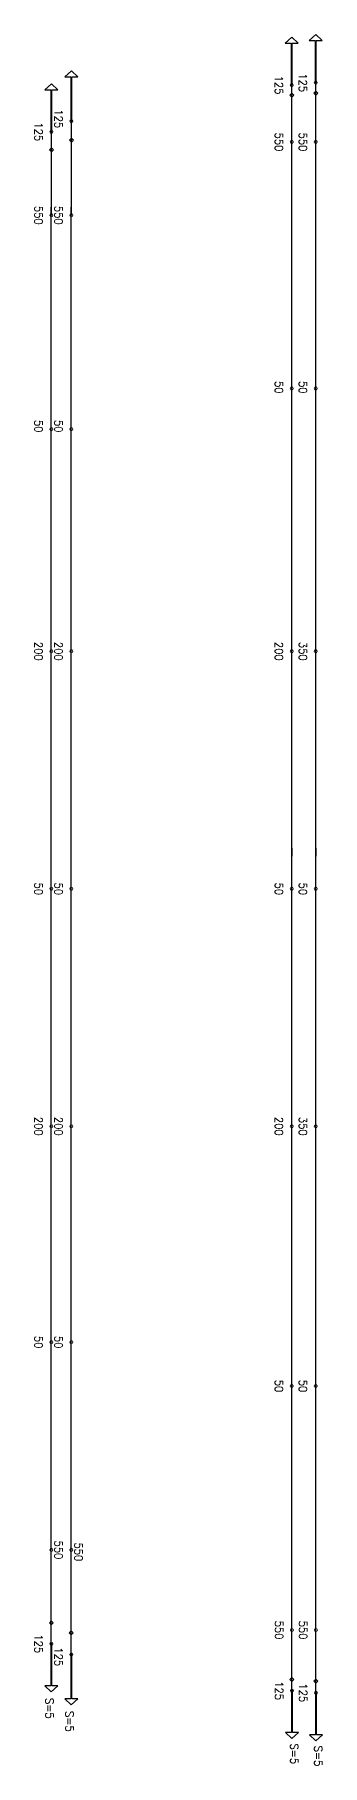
# Model space of a CAD drawing. Header units: millimetres. Extents: x -179076 to 505271, y -18667 to 80933.
# Drawn here: x 420381 to 427585, y 36070 to 79322 of the extents above; entities that cross this region are included whole.
import ezdxf

# ---------------------------------------------------------------- set-up
doc = ezdxf.new("R2010")
doc.units = ezdxf.units.MM
doc.layers.get('0').update_dxf_attribs({"lineweight": 20})
doc.layers.add('Current_plane_Tendon', color=7, linetype='Continuous', true_color=0xab0000)
doc.layers.add('NDC_S_VN TEXT', color=7, linetype='Continuous', lineweight=20)
doc.styles.get("Standard").update_dxf_attribs({"font": 'arial.ttf'})

# ---------------------------------------------------------------- blocks, each defined once
blk = doc.blocks.new('A$Cc1cc997c')
at = {"layer": 'Current_plane_Tendon', "color": 14, "linetype": 'Continuous', "true_color": 0xab0000}
for points, elevation in [([(13478, 361), (13478, 1411), (13628, 1411), (13466, 1561), (13304, 1411), (13454, 1411), (13454, 361)], -76), ([(14078, 422), (14078, 1472), (14228, 1472), (14066, 1622), (13904, 1472), (14054, 1472), (14054, 422)], -76), ([(13516, 112), (13466, 162), (13416, 112), (13466, 62), (13516, 112)], 49), ([(14116, 157), (14066, 207), (14016, 157), (14066, 107), (14116, 157)], 49), ([(7500, -1261), (7450, -1211), (7400, -1261), (7450, -1311), (7500, -1261)], 125), ([(8000, -1017), (7950, -967), (7900, -1017), (7950, -1067), (8000, -1017)], 125), ([(7499, -38071), (7449, -38021), (7399, -38071), (7449, -38121), (7499, -38071)], 12), ([(7999, -38315), (7949, -38265), (7899, -38315), (7949, -38365), (7999, -38315)], 12), ([(7437, -38591), (7437, -39641), (7287, -39641), (7449, -39791), (7611, -39641), (7461, -39641), (7461, -38591)], -113), ([(7937, -38859), (7937, -39966), (7787, -39966), (7949, -40116), (8111, -39966), (7961, -39966), (7961, -38859)], -113), ([(13521, -39485), (13471, -39435), (13421, -39485), (13471, -39535), (13521, -39485)], 125), ([(14121, -39527), (14071, -39477), (14021, -39527), (14071, -39577), (14121, -39527)], 125)]:
    blk.add_lwpolyline(points, close=True, dxfattribs=dict(at, elevation=elevation))
for points in [[(7962, -539), (7962, 568), (8112, 568), (7950, 718), (7788, 568), (7938, 568), (7938, -539)], [(7462, -807), (7462, 243), (7612, 243), (7450, 393), (7288, 243), (7438, 243), (7438, -807)], [(13459, -39761), (13459, -40811), (13309, -40811), (13471, -40961), (13633, -40811), (13483, -40811), (13483, -39761)], [(14059, -39816), (14059, -40866), (13909, -40866), (14071, -41016), (14233, -40866), (14083, -40866), (14083, -39816)]]:
    blk.add_lwpolyline(points, close=True, dxfattribs=at)
for points, elevation in [([(14106, 422, 20, 20, 0), (14086, 457, 20, 20, 0), (14046, 457, 20, 20, 0), (14026, 422, 20, 20, 0), (14046, 387, 20, 20, 0), (14086, 387, 20, 20, 0)], -76), ([(13506, 361, 20, 20, 0), (13486, 396, 20, 20, 0), (13446, 396, 20, 20, 0), (13426, 361, 20, 20, 0), (13446, 326, 20, 20, 0), (13486, 326, 20, 20, 0)], -76), ([(13506, -1060, 20, 20, 0), (13486, -1025, 20, 20, 0), (13446, -1025, 20, 20, 0), (13426, -1060, 20, 20, 0), (13446, -1095, 20, 20, 0), (13486, -1095, 20, 20, 0)], -1), ([(14106, -1060, 20, 20, 0), (14086, -1025, 20, 20, 0), (14046, -1025, 20, 20, 0), (14026, -1060, 20, 20, 0), (14046, -1095, 20, 20, 0), (14086, -1095, 20, 20, 0)], -1), ([(7490, -2892, 20, 20, 0), (7470, -2857, 20, 20, 0), (7430, -2857, 20, 20, 0), (7410, -2892, 20, 20, 0), (7430, -2926, 20, 20, 0), (7470, -2926, 20, 20, 0)], 75), ([(7990, -2892, 20, 20, 0), (7970, -2857, 20, 20, 0), (7930, -2857, 20, 20, 0), (7910, -2892, 20, 20, 0), (7930, -2926, 20, 20, 0), (7970, -2926, 20, 20, 0)], 75), ([(13506, -7220, 20, 20, 0), (13486, -7185, 20, 20, 0), (13446, -7185, 20, 20, 0), (13426, -7220, 20, 20, 0), (13446, -7254, 20, 20, 0), (13486, -7254, 20, 20, 0)], -225), ([(14106, -7220, 20, 20, 0), (14086, -7185, 20, 20, 0), (14046, -7185, 20, 20, 0), (14026, -7220, 20, 20, 0), (14046, -7254, 20, 20, 0), (14086, -7254, 20, 20, 0)], -225), ([(7489, -8238, 20, 20, 0), (7469, -8203, 20, 20, 0), (7429, -8203, 20, 20, 0), (7409, -8238, 20, 20, 0), (7429, -8272, 20, 20, 0), (7469, -8272, 20, 20, 0)], -225), ([(7989, -8238, 20, 20, 0), (7969, -8203, 20, 20, 0), (7929, -8203, 20, 20, 0), (7909, -8238, 20, 20, 0), (7929, -8272, 20, 20, 0), (7969, -8272, 20, 20, 0)], -225), ([(7489, -13788, 20, 20, 0), (7469, -13753, 20, 20, 0), (7429, -13753, 20, 20, 0), (7409, -13788, 20, 20, 0), (7429, -13822, 20, 20, 0), (7469, -13822, 20, 20, 0)], -50), ([(7989, -13788, 20, 20, 0), (7969, -13753, 20, 20, 0), (7929, -13753, 20, 20, 0), (7909, -13788, 20, 20, 0), (7929, -13822, 20, 20, 0), (7969, -13822, 20, 20, 0)], -50), ([(13506, -13788, 20, 20, 0), (13486, -13753, 20, 20, 0), (13446, -13753, 20, 20, 0), (13426, -13788, 20, 20, 0), (13446, -13822, 20, 20, 0), (13486, -13822, 20, 20, 0)], -50), ([(14106, -13788, 20, 20, 0), (14086, -13753, 20, 20, 0), (14046, -13753, 20, 20, 0), (14026, -13788, 20, 20, 0), (14046, -13822, 20, 20, 0), (14086, -13822, 20, 20, 0)], -50), ([(7489, -19723, 20, 20, 0), (7469, -19688, 20, 20, 0), (7429, -19688, 20, 20, 0), (7409, -19723, 20, 20, 0), (7429, -19758, 20, 20, 0), (7469, -19758, 20, 20, 0)], -200), ([(7989, -19723, 20, 20, 0), (7969, -19688, 20, 20, 0), (7929, -19688, 20, 20, 0), (7909, -19723, 20, 20, 0), (7929, -19758, 20, 20, 0), (7969, -19758, 20, 20, 0)], -200), ([(13506, -19723, 20, 20, 0), (13486, -19688, 20, 20, 0), (13446, -19688, 20, 20, 0), (13426, -19723, 20, 20, 0), (13446, -19757, 20, 20, 0), (13486, -19757, 20, 20, 0)], -190), ([(14106, -19724, 20, 20, 0), (14086, -19690, 20, 20, 0), (14046, -19690, 20, 20, 0), (14026, -19724, 20, 20, 0), (14046, -19759, 20, 20, 0), (14086, -19759, 20, 20, 0)], -329), ([(7489, -25658, 20, 20, 0), (7469, -25624, 20, 20, 0), (7429, -25624, 20, 20, 0), (7409, -25658, 20, 20, 0), (7429, -25693, 20, 20, 0), (7469, -25693, 20, 20, 0)], -50), ([(7989, -25658, 20, 20, 0), (7969, -25624, 20, 20, 0), (7929, -25624, 20, 20, 0), (7909, -25658, 20, 20, 0), (7929, -25693, 20, 20, 0), (7969, -25693, 20, 20, 0)], -50), ([(13506, -25658, 20, 20, 0), (13486, -25624, 20, 20, 0), (13446, -25624, 20, 20, 0), (13426, -25658, 20, 20, 0), (13446, -25693, 20, 20, 0), (13486, -25693, 20, 20, 0)], -50), ([(14106, -25658, 20, 20, 0), (14086, -25624, 20, 20, 0), (14046, -25624, 20, 20, 0), (14026, -25658, 20, 20, 0), (14046, -25693, 20, 20, 0), (14086, -25693, 20, 20, 0)], -50), ([(7489, -31054, 20, 20, 0), (7469, -31019, 20, 20, 0), (7429, -31019, 20, 20, 0), (7409, -31054, 20, 20, 0), (7429, -31089, 20, 20, 0), (7469, -31089, 20, 20, 0)], -200), ([(7989, -31054, 20, 20, 0), (7969, -31019, 20, 20, 0), (7929, -31019, 20, 20, 0), (7909, -31054, 20, 20, 0), (7929, -31089, 20, 20, 0), (7969, -31089, 20, 20, 0)], -200), ([(13506, -32149, 20, 20, 0), (13486, -32115, 20, 20, 0), (13446, -32115, 20, 20, 0), (13426, -32149, 20, 20, 0), (13446, -32184, 20, 20, 0), (13486, -32184, 20, 20, 0)], -200), ([(14106, -32149, 20, 20, 0), (14086, -32115, 20, 20, 0), (14046, -32115, 20, 20, 0), (14026, -32149, 20, 20, 0), (14046, -32184, 20, 20, 0), (14086, -32184, 20, 20, 0)], -200), ([(7489, -36245, 20, 20, 0), (7469, -36211, 20, 20, 0), (7429, -36211, 20, 20, 0), (7409, -36245, 20, 20, 0), (7429, -36280, 20, 20, 0), (7469, -36280, 20, 20, 0)], -38), ([(7989, -36245, 20, 20, 0), (7969, -36211, 20, 20, 0), (7929, -36211, 20, 20, 0), (7909, -36245, 20, 20, 0), (7929, -36280, 20, 20, 0), (7969, -36280, 20, 20, 0)], -38), ([(13510, -38248, 20, 20, 0), (13490, -38213, 20, 20, 0), (13450, -38213, 20, 20, 0), (13430, -38248, 20, 20, 0), (13450, -38282, 20, 20, 0), (13490, -38282, 20, 20, 0)], 75), ([(14110, -38248, 20, 20, 0), (14090, -38213, 20, 20, 0), (14050, -38213, 20, 20, 0), (14030, -38248, 20, 20, 0), (14050, -38282, 20, 20, 0), (14090, -38282, 20, 20, 0)], 75), ([(7489, -38591, 20, 20, 0), (7469, -38556, 20, 20, 0), (7429, -38556, 20, 20, 0), (7409, -38591, 20, 20, 0), (7429, -38625, 20, 20, 0), (7469, -38625, 20, 20, 0)], -113), ([(7989, -38859, 20, 20, 0), (7969, -38824, 20, 20, 0), (7929, -38824, 20, 20, 0), (7909, -38859, 20, 20, 0), (7929, -38893, 20, 20, 0), (7969, -38893, 20, 20, 0)], -113)]:
    blk.add_lwpolyline(points, format="xyseb", close=True, dxfattribs=dict(at, elevation=elevation))
for points in [[(7490, -807, 20, 20, 0), (7470, -773, 20, 20, 0), (7430, -773, 20, 20, 0), (7410, -807, 20, 20, 0), (7430, -842, 20, 20, 0), (7470, -842, 20, 20, 0)], [(7990, -539, 20, 20, 0), (7970, -505, 20, 20, 0), (7930, -505, 20, 20, 0), (7910, -539, 20, 20, 0), (7930, -574, 20, 20, 0), (7970, -574, 20, 20, 0)], [(13511, -39761, 20, 20, 0), (13491, -39727, 20, 20, 0), (13451, -39727, 20, 20, 0), (13431, -39761, 20, 20, 0), (13451, -39796, 20, 20, 0), (13491, -39796, 20, 20, 0)], [(14111, -39816, 20, 20, 0), (14091, -39782, 20, 20, 0), (14051, -39782, 20, 20, 0), (14031, -39816, 20, 20, 0), (14051, -39851, 20, 20, 0), (14091, -39851, 20, 20, 0)]]:
    blk.add_lwpolyline(points, format="xyseb", close=True, dxfattribs=at)
for points in [[(13466, -1060, -1), (13466, -969, -2), (13466, -879, -4), (13466, -788, -7), (13466, -274, 65), (13466, -183, 60), (13466, -92, 53), (13466, -2, 45), (13466, 89, 35), (13466, 180, 25), (13466, 270, 13), (13466, 361, 0)], [(14066, -1060, -1), (14066, -964, -2), (14066, -868, -4), (14066, -771, -7), (14066, -251, 65), (14066, -155, 60), (14066, -59, 53), (14066, 37, 45), (14066, 133, 35), (14066, 230, 25), (14066, 326, 13), (14066, 422, 0)], [(13466, -13788, -50), (13466, -12967, -55), (13466, -12146, -72), (13466, -11325, -99), (13466, -10504, -138), (13466, -9683, -176), (13466, -8862, -203), (13466, -8041, -220), (13466, -7220, -225), (13466, -6399, -220), (13466, -5578, -203), (13466, -4757, -176), (13466, -3936, -138), (13466, -3115, -99), (13466, -2294, -72), (13466, -1473, -55), (13466, -228, 26)], [(14066, -13788, -50), (14066, -12967, -55), (14066, -12146, -72), (14066, -11325, -99), (14066, -10504, -138), (14066, -9683, -176), (14066, -8862, -203), (14066, -8041, -220), (14066, -7220, -225), (14066, -6399, -220), (14066, -5578, -203), (14066, -4757, -176), (14066, -3936, -138), (14066, -3115, -99), (14066, -2294, -72), (14066, -1473, -55), (14066, -228, 26)], [(7450, -2892, 75), (7450, -2710, 74), (7450, -2529, 72), (7450, -2347, 68), (7450, -2165, 63), (7450, -1984, 56), (7450, -1802, 48), (7450, -1621, 38), (7450, -1171, 6), (7450, -989, -7), (7450, -807, -21)], [(7950, -2892, 75), (7950, -2697, 74), (7950, -2502, 73), (7950, -2308, 69), (7950, -2113, 65), (7950, -1918, 60), (7950, -1724, 53), (7950, -1261, 24), (7950, -1066, 14), (7950, -871, 4), (7950, -677, -8), (7950, -539, -38)], [(7449, -13788, -50), (7449, -13094, -55), (7449, -12400, -72), (7449, -11706, -99), (7449, -11013, -138), (7449, -10319, -176), (7449, -9625, -203), (7449, -8931, -220), (7449, -8238, -225), (7449, -7544, -220), (7449, -6850, -203), (7449, -6156, -176), (7449, -5463, -138), (7449, -4769, -99), (7449, -4075, -72), (7449, -3381, -55), (7449, -2688, -50)], [(7949, -13788, -50), (7949, -13094, -55), (7949, -12400, -72), (7949, -11706, -99), (7949, -11013, -138), (7949, -10319, -176), (7949, -9625, -203), (7949, -8931, -220), (7949, -8238, -225), (7949, -7544, -220), (7949, -6850, -203), (7949, -6156, -176), (7949, -5463, -138), (7949, -4769, -99), (7949, -4075, -72), (7949, -3381, -55), (7949, -2688, -50)], [(7449, -25658, -50), (7449, -24916, -55), (7449, -24174, -69), (7449, -23433, -92), (7449, -22691, -125), (7449, -21949, -158), (7449, -21207, -181), (7449, -20465, -195), (7449, -19723, -200), (7449, -18981, -195), (7449, -18239, -181), (7449, -17497, -158), (7449, -16755, -125), (7449, -16013, -92), (7449, -15271, -69), (7449, -14529, -55), (7449, -13788, -50)], [(7949, -25658, -50), (7949, -24916, -55), (7949, -24174, -69), (7949, -23433, -92), (7949, -22691, -125), (7949, -21949, -158), (7949, -21207, -181), (7949, -20465, -195), (7949, -19723, -200), (7949, -18981, -195), (7949, -18239, -181), (7949, -17497, -158), (7949, -16755, -125), (7949, -16013, -92), (7949, -15271, -69), (7949, -14529, -55), (7949, -13788, -50)], [(13466, -19199, 0), (13466, -19185, -181), (13466, -17497, -158), (13466, -16755, -125), (13466, -16013, -92), (13466, -15271, -69), (13466, -14529, -55), (13466, -13788, -50)], [(14066, -19199, -135), (14066, -19185, -312), (14066, -17497, -266), (14066, -16755, -200), (14066, -16013, -134), (14066, -15271, -88), (14066, -14529, -59), (14066, -13788, -50)], [(13466, -25658, -50), (13466, -24916, -55), (13466, -24174, -69), (13466, -23433, -92), (13466, -22691, -125), (13466, -21949, -158), (13466, -21207, -181), (13466, -18705, -195), (13466, -18909, -200), (13466, -18436, -197)], [(14066, -25658, -50), (14066, -24916, -59), (14066, -24174, -88), (14066, -23433, -134), (14066, -22691, -200), (14066, -21949, -266), (14066, -21207, -312), (14066, -18705, -341), (14066, -18909, -350), (14066, -18436, -344)], [(7449, -36450, -50), (7449, -35775, -55), (7449, -35101, -69), (7449, -34426, -92), (7449, -33752, -125), (7449, -33077, -158), (7449, -32403, -181), (7449, -31729, -195), (7449, -31054, -200), (7449, -30380, -195), (7449, -29705, -181), (7449, -29031, -158), (7449, -28356, -125), (7449, -27682, -92), (7449, -27007, -69), (7449, -26333, -55), (7449, -25658, -50)], [(7949, -36450, -50), (7949, -35775, -55), (7949, -35101, -69), (7949, -34426, -92), (7949, -33752, -125), (7949, -33077, -158), (7949, -32403, -181), (7949, -31729, -195), (7949, -31054, -200), (7949, -30380, -195), (7949, -29705, -181), (7949, -29031, -158), (7949, -28356, -125), (7949, -27682, -92), (7949, -27007, -69), (7949, -26333, -55), (7949, -25658, -50)], [(13466, -38641, -50), (13466, -37829, -55), (13466, -37018, -69), (13466, -36206, -92), (13466, -35395, -125), (13466, -34584, -158), (13466, -33772, -181), (13466, -32961, -195), (13466, -32149, -200), (13466, -31338, -195), (13466, -30527, -181), (13466, -29715, -158), (13466, -28904, -125), (13466, -28092, -92), (13466, -27281, -69), (13466, -26470, -55), (13466, -25658, -50)], [(14066, -38641, -50), (14066, -37829, -55), (14066, -37018, -69), (14066, -36206, -92), (14066, -35395, -125), (14066, -34584, -158), (14066, -33772, -181), (14066, -32961, -195), (14066, -32149, -200), (14066, -31338, -195), (14066, -30527, -181), (14066, -29715, -158), (14066, -28904, -125), (14066, -28092, -92), (14066, -27281, -69), (14066, -26470, -55), (14066, -25658, -50)], [(7449, -38591, 0), (7449, -38402, 13), (7449, -38213, 25), (7449, -38024, 35), (7449, -37835, 45), (7449, -37379, -60), (7449, -37190, -53), (7449, -37001, -48), (7449, -36812, -43), (7449, -36623, -40), (7449, -36434, -38), (7449, -36245, -38)], [(7949, -38859, 3), (7949, -38640, 16), (7949, -38479, 25), (7949, -38261, 35), (7949, -38042, 45), (7949, -37824, 53), (7949, -37338, -53), (7949, -37120, -48), (7949, -36901, -43), (7949, -36683, -40), (7949, -36464, -38), (7949, -36245, -38)], [(13471, -39761, 0), (13471, -39651, 14), (13471, -39540, 27), (13471, -39430, 38), (13471, -39320, 48), (13471, -39209, 56), (13470, -38689, 63), (13470, -38579, 68), (13470, -38468, 72), (13470, -38358, 74), (13470, -38248, 75)], [(14071, -39816, 0), (14071, -39711, 13), (14071, -39606, 25), (14071, -39500, 35), (14071, -39395, 45), (14071, -39290, 53), (14071, -39184, 60), (14070, -38669, 65), (14070, -38564, 69), (14070, -38458, 73), (14070, -38353, 74), (14070, -38248, 75)]]:
    blk.add_polyline3d(points, dxfattribs=at)
at = {"layer": 'Current_plane_Tendon', "color": 14, "linetype": 'Continuous', "true_color": 0xab0000, "char_height": 200, "attachment_point": 5}
for s, insert, rotation in [('\\FSTANDARD.shx;125', (13146, 361), 270.0014), ('\\FSTANDARD.shx;125', (13746, 422), 270.0014), ('\\FSTANDARD.shx;125', (7630, -482, -21), 270), ('\\FSTANDARD.shx;125', (7130, -807, -21), 270), ('\\FSTANDARD.shx;550', (13146, -1060, -1), 270.0014), ('\\FSTANDARD.shx;550', (13746, -1060, -1), 270.0014), ('\\FSTANDARD.shx;550', (7130, -2892, 75), 270), ('\\FSTANDARD.shx;550', (7630, -2892, 75), 270), ('\\FSTANDARD.shx;50', (13146, -7192, -200), 269.9998), ('\\FSTANDARD.shx;50', (13746, -7192, -200), 269.9998), ('\\FSTANDARD.shx;50', (7129, -8165, -200), 270), ('\\FSTANDARD.shx;50', (7629, -8165, -200), 270), ('\\FSTANDARD.shx;200', (7129, -13788, -50), 270), ('\\FSTANDARD.shx;200', (7629, -13788, -50), 270), ('\\FSTANDARD.shx;200', (13146, -13788, -50), 270.0002), ('\\FSTANDARD.shx;350', (13746, -13788, -50), 270.0002), ('\\FSTANDARD.shx;50', (7129, -19723, -200), 270), ('\\FSTANDARD.shx;50', (7629, -19723, -200), 270), ('\\FSTANDARD.shx;50', (13146, -19723, -190), 270), ('\\FSTANDARD.shx;50', (13746, -19724, -329), 270), ('\\FSTANDARD.shx;200', (7129, -25658, -50), 270), ('\\FSTANDARD.shx;200', (7629, -25658, -50), 270), ('\\FSTANDARD.shx;200', (13146, -25658, -50), 270), ('\\FSTANDARD.shx;350', (13746, -25658, -50), 270), ('\\FSTANDARD.shx;50', (7129, -31054, -200), 270), ('\\FSTANDARD.shx;50', (7629, -31054, -200), 270), ('\\FSTANDARD.shx;50', (13146, -32149, -200), 269.9998), ('\\FSTANDARD.shx;50', (13746, -32149, -200), 269.9998), ('\\FSTANDARD.shx;550', (7629, -36245, -38), 270), ('\\FSTANDARD.shx;550', (8130, -36294, -38), 270), ('\\FSTANDARD.shx;550', (13150, -38248, 75), 269.9998), ('\\FSTANDARD.shx;550', (13750, -38248, 75), 269.9998), ('\\FSTANDARD.shx;125', (7129, -38591), 270), ('\\FSTANDARD.shx;125', (7629, -38916), 270), ('\\FSTANDARD.shx;125', (13151, -39761), 269.999), ('\\FSTANDARD.shx;125', (13751, -39816), 269.999), ('\\FSTANDARD.shx;\xa0S=5', (7404, -40156, 125), 270), ('\\FSTANDARD.shx;\xa0S=5', (7904, -40481, 125), 270), ('\\FSTANDARD.shx;\xa0S=5', (13530, -41292, 125), 269.999), ('\\FSTANDARD.shx;\xa0S=5', (14130, -41347, 125), 269.999)]:
    blk.add_mtext(s, dxfattribs=dict(at, insert=insert, rotation=rotation))
blk = doc.blocks.new('A$C31556b06')
at = {"layer": 'NDC_S_VN TEXT'}
blk.add_blockref('A$Cc1cc997c', (141359, -19428), dxfattribs=at)

msp = doc.modelspace()

# ---------------------------------------------------------------- block references
msp.add_blockref('A$C31556b06', (271992.5, 97128))

doc.saveas('drawing.dxf')
